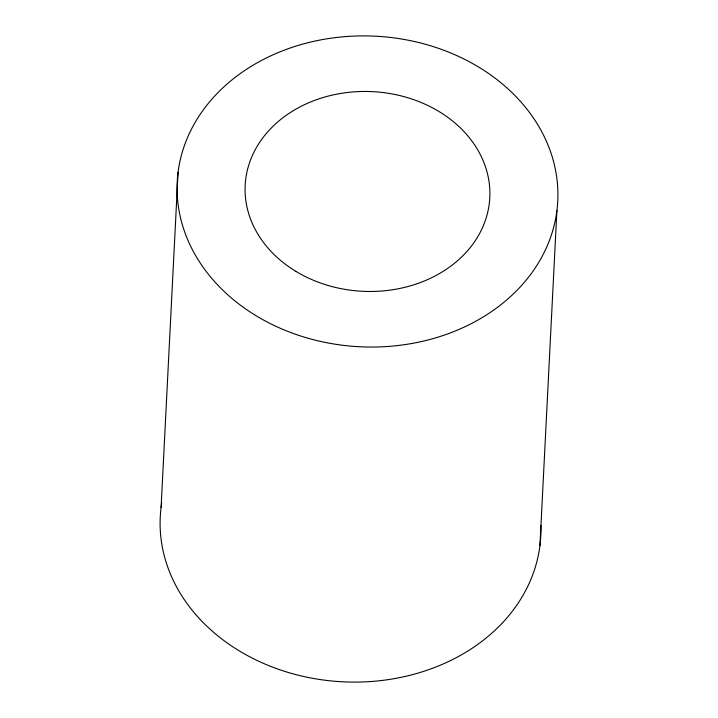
<?xml version="1.0" encoding="UTF-8"?>
<svg xmlns="http://www.w3.org/2000/svg" width="718" height="718" viewBox="0 0 718 718"><rect width="100%" height="100%" fill="white"/><g stroke="black" fill="none" stroke-linecap="round" stroke-linejoin="round"><path stroke-width="1.08" d="M161.092 507.429L178.064 172.374M539.936 545.626L556.908 210.571A190.503 155.474 2.9 0 0 289.632 48.205A190.503 155.474 2.9 0 0 255.913 315.633A190.503 155.474 2.9 0 0 556.908 210.571M540.851 525.316A190.503 155.474 2.9 0 1 340.862 681.705A190.503 155.474 2.9 0 1 161.703 503.192M295.762 271.287A122.464 99.946 2.9 0 0 489.254 203.75A122.464 99.946 2.9 0 0 317.437 99.371A122.464 99.946 2.9 0 0 295.762 271.287"/></g></svg>
